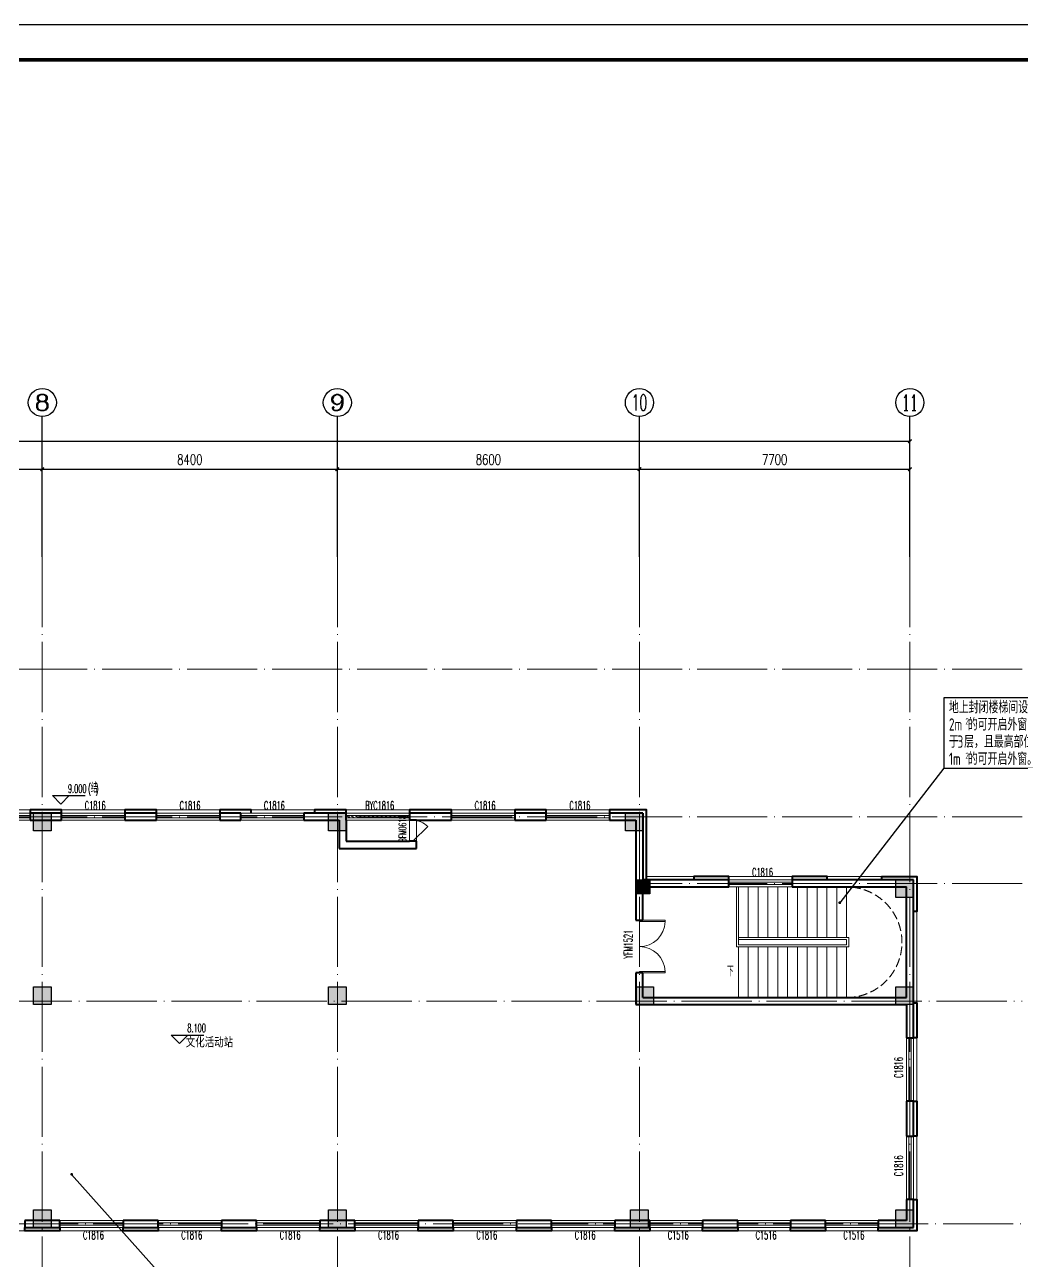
# Model space of a CAD drawing. Extents: x 1247970 to 1725648, y 860327 to 1277876.
# Drawn here: x 1339888 to 1368288, y 982076 to 1017302 of the extents above; entities that cross this region are included whole.
import ezdxf
from ezdxf.enums import TextEntityAlignment as Align

# ---------------------------------------------------------------- set-up
doc = ezdxf.new("R2010")
doc.units = 0
doc.header["$LTSCALE"] = 1000
doc.header["$MEASUREMENT"] = 0
doc.linetypes.add('__DASH', pattern=[0.35, 0.25, -0.1])
doc.linetypes.add('DOTE', pattern=[2.42, 2, -0.2, 0.02, -0.2])
doc.layers.get('0').update_dxf_attribs({"color": 254})
for name, color, linetype in [('AXIS', 254, 'Continuous'), ('AXIS_TEXT', 7, 'Continuous'), ('C-AXIS(轴号)', 254, 'Continuous'), ('C-AXIS-T(字)', 254, 'Continuous'), ('DIM_ELEV', 254, 'Continuous'), ('DIM_SYMB', 254, 'Continuous'), ('H-P-BZ', 3, 'Continuous'), ('H-排烟窗', 3, 'Continuous'), ('PUB_TEXT', 254, 'Continuous'), ('S-COLU-HATCH', 251, 'Continuous'), ('S-COLU-LINE1', 254, 'Continuous'), ('图框', 140, 'Continuous')]:
    doc.layers.add(name, color=color, linetype=linetype)
for name, color, linetype, lineweight in [('DOTE', 14, 'DOTE', 9), ('STAIR', 254, 'Continuous', 18), ('WALL', 254, 'Continuous', 40), ('WINDOW', 254, 'Continuous', 15), ('WINDOW_TEXT', 251, 'Continuous', 25), ('平面-看线', 251, 'Continuous', 15)]:
    doc.layers.add(name, color=color, linetype=linetype, lineweight=lineweight)
doc.styles.add('_TCH_AXIS', font='COMPLEX', dxfattribs={"bigfont": 'GBCBIG'})
doc.styles.add('_TCH_DIM', font='SIMPLEX.shx', dxfattribs={"width": 0.7, "bigfont": 'GBCBIG.shx'})
doc.styles.add('_TCH_DIM_T3', font='SIMPLEX.shx', dxfattribs={"width": 0.705882, "bigfont": 'GBCBIG.shx'})
doc.styles.add('_TCH_WINDOW', font='SIMPLEX.shx', dxfattribs={"width": 0.7, "height": 3.5, "bigfont": 'GBCBIG.shx'})
doc.styles.add('COMPLEX', font='COMPLEX')
doc.styles.add('HZTXT', font='tssdeng.shx', dxfattribs={"width": 0.7, "bigfont": 'hztxt.shx'})
doc.styles.get("Standard").update_dxf_attribs({"font": 'gbenor.shx', "bigfont": 'gbcbig.shx'})
doc.dimstyles.new('_TCH_ARCH&&100', dxfattribs={"dimtxt": 297.5, "dimasz": 100, "dimexe": 250, "dimexo": 300, "dimgap": 126.25, "dimtad": 1, "dimdec": 0, "dimzin": 0, "dimdsep": 46, "dimtxsty": '_TCH_DIM_T3', "dimblk": 'ARCHTICK', "dimcen": 0.09, "dimclrt": 256, "dimazin": 2, "dimtfac": 1, "dimtdec": 0, "dimtix": 1, "dimtmove": 2, "dimatfit": 3, "dimfxl": 0, "dimtolj": 1, "dimtzin": 0, "dimarcsym": 0})

# ---------------------------------------------------------------- blocks, each defined once
blk = doc.blocks.new('rewerwer')
at = {"layer": 'S-COLU-HATCH'}
h = blk.add_hatch(color=256, dxfattribs=at)
h.dxf.hatch_style = 1
h.paths.add_polyline_path([(1340138, 1149256), (1340638, 1149256), (1340638, 1148756), (1340138, 1148756)])
h = blk.add_hatch(color=256, dxfattribs=at)
h.dxf.hatch_style = 1
h.paths.add_polyline_path([(1348538, 1149256), (1349038, 1149256), (1349038, 1148756), (1348538, 1148756)])
h = blk.add_hatch(color=256, dxfattribs=at)
h.dxf.hatch_style = 1
h.paths.add_polyline_path([(1356988, 1149256), (1357488, 1149256), (1357488, 1148756), (1356988, 1148756)])
h = blk.add_hatch(color=256, dxfattribs=at)
h.dxf.hatch_style = 1
h.paths.add_polyline_path([(1357288, 1147356), (1357688, 1147356), (1357688, 1146956), (1357288, 1146956)])
h = blk.add_hatch(color=256, dxfattribs=at)
h.dxf.hatch_style = 1
h.paths.add_polyline_path([(1364688, 1147356), (1365188, 1147356), (1365188, 1146856), (1364688, 1146856)])
h = blk.add_hatch(color=256, dxfattribs=at)
h.dxf.hatch_style = 1
h.paths.add_polyline_path([(1340138, 1144306), (1340638, 1144306), (1340638, 1143806), (1340138, 1143806)])
h = blk.add_hatch(color=256, dxfattribs=at)
h.dxf.hatch_style = 1
h.paths.add_polyline_path([(1348538, 1144306), (1349038, 1144306), (1349038, 1143806), (1348538, 1143806)])
h = blk.add_hatch(color=256, dxfattribs=at)
h.dxf.hatch_style = 1
h.paths.add_polyline_path([(1357288, 1144306), (1357788, 1144306), (1357788, 1143806), (1357288, 1143806)])
h = blk.add_hatch(color=256, dxfattribs=at)
h.dxf.hatch_style = 1
h.paths.add_polyline_path([(1364688, 1144306), (1365188, 1144306), (1365188, 1143806), (1364688, 1143806)])
h = blk.add_hatch(color=256, dxfattribs=at)
h.dxf.hatch_style = 1
h.paths.add_polyline_path([(1340138, 1137956), (1340638, 1137956), (1340638, 1137456), (1340138, 1137456)])
h = blk.add_hatch(color=256, dxfattribs=at)
h.dxf.hatch_style = 1
h.paths.add_polyline_path([(1348538, 1137956), (1349038, 1137956), (1349038, 1137456), (1348538, 1137456)])
h = blk.add_hatch(color=256, dxfattribs=at)
h.dxf.hatch_style = 1
h.paths.add_polyline_path([(1357138, 1137956), (1357638, 1137956), (1357638, 1137456), (1357138, 1137456)])
h = blk.add_hatch(color=256, dxfattribs=at)
h.dxf.hatch_style = 1
h.paths.add_polyline_path([(1364688, 1137956), (1365188, 1137956), (1365188, 1137456), (1364688, 1137456)])
at = {"layer": 'S-COLU-LINE1'}
for points in [[(1340138, 1149256), (1340638, 1149256), (1340638, 1148756), (1340138, 1148756)], [(1348538, 1149256), (1349038, 1149256), (1349038, 1148756), (1348538, 1148756)], [(1356988, 1149256), (1357488, 1149256), (1357488, 1148756), (1356988, 1148756)], [(1357288, 1147356), (1357688, 1147356), (1357688, 1146956), (1357288, 1146956)], [(1364688, 1147356), (1365188, 1147356), (1365188, 1146856), (1364688, 1146856)], [(1340138, 1144306), (1340638, 1144306), (1340638, 1143806), (1340138, 1143806)], [(1348538, 1144306), (1349038, 1144306), (1349038, 1143806), (1348538, 1143806)], [(1357288, 1144306), (1357788, 1144306), (1357788, 1143806), (1357288, 1143806)], [(1364688, 1144306), (1365188, 1144306), (1365188, 1143806), (1364688, 1143806)], [(1340138, 1137956), (1340638, 1137956), (1340638, 1137456), (1340138, 1137456)], [(1348538, 1137956), (1349038, 1137956), (1349038, 1137456), (1348538, 1137456)], [(1357138, 1137956), (1357638, 1137956), (1357638, 1137456), (1357138, 1137456)], [(1364688, 1137956), (1365188, 1137956), (1365188, 1137456), (1364688, 1137456)]]:
    blk.add_lwpolyline(points, close=True, dxfattribs=at)
blk = doc.blocks.new('_ArchTick')
at = {"color": 0, "linetype": 'ByBlock', "const_width": 0.4}
blk.add_lwpolyline([(-0.5, -0.5), (0.5, 0.5)], dxfattribs=at)
blk = doc.blocks.new('*D104')
at = {"layer": 'AXIS', "color": 0, "lineweight": -2, "transparency": 16777216}
for p, q in [((1293188, 1002439), (1293188, 1005689)), ((1293188, 1005439), (1365088, 1005439)), ((1365088, 1002439), (1365088, 1005689))]:
    blk.add_line(p, q, dxfattribs=at)
at = {"layer": 'Defpoints', "color": 0, "transparency": 16777216}
for p in [(1365088, 1005439), (1293188, 1002139), (1365088, 1002139)]:
    blk.add_point(p, dxfattribs=at)
at = {"layer": 'AXIS', "color": 0, "lineweight": -2, "transparency": 16777216, "xscale": 100, "yscale": 100, "zscale": 100, "rotation": 180}
blk.add_blockref('_ArchTick', (1293188, 1005439), dxfattribs=at)
at = {"layer": 'AXIS', "color": 0, "lineweight": -2, "transparency": 16777216, "xscale": 100, "yscale": 100, "zscale": 100}
blk.add_blockref('_ArchTick', (1365088, 1005439), dxfattribs=at)
at = {"layer": 'AXIS', "transparency": 16777216, "insert": (1329138, 1005714), "char_height": 297.5, "attachment_point": 5, "style": '_TCH_DIM_T3'}
blk.add_mtext('\\A1;71900', dxfattribs=at)
blk = doc.blocks.new('*D112')
at = {"layer": 'AXIS', "color": 0, "lineweight": -2, "transparency": 16777216}
for p, q in [((1332588, 1002439), (1332588, 1004889)), ((1340388, 1002439), (1340388, 1004889)), ((1332588, 1004639), (1340388, 1004639))]:
    blk.add_line(p, q, dxfattribs=at)
at = {"layer": 'Defpoints', "color": 0, "transparency": 16777216}
for p in [(1340388, 1004639), (1332588, 1002139), (1340388, 1002139)]:
    blk.add_point(p, dxfattribs=at)
at = {"layer": 'AXIS', "color": 0, "lineweight": -2, "transparency": 16777216, "xscale": 100, "yscale": 100, "zscale": 100, "rotation": 180}
blk.add_blockref('_ArchTick', (1332588, 1004639), dxfattribs=at)
at = {"layer": 'AXIS', "color": 0, "lineweight": -2, "transparency": 16777216, "xscale": 100, "yscale": 100, "zscale": 100}
blk.add_blockref('_ArchTick', (1340388, 1004639), dxfattribs=at)
at = {"layer": 'AXIS', "transparency": 16777216, "insert": (1336488, 1004914), "char_height": 297.5, "attachment_point": 5, "style": '_TCH_DIM_T3'}
blk.add_mtext('\\A1;7800', dxfattribs=at)
blk = doc.blocks.new('*D113')
at = {"layer": 'AXIS', "color": 0, "lineweight": -2, "transparency": 16777216}
for p, q in [((1340388, 1002439), (1340388, 1004889)), ((1348788, 1002439), (1348788, 1004889)), ((1340388, 1004639), (1348788, 1004639))]:
    blk.add_line(p, q, dxfattribs=at)
at = {"layer": 'Defpoints', "color": 0, "transparency": 16777216}
for p in [(1348788, 1004639), (1340388, 1002139), (1348788, 1002139)]:
    blk.add_point(p, dxfattribs=at)
at = {"layer": 'AXIS', "color": 0, "lineweight": -2, "transparency": 16777216, "xscale": 100, "yscale": 100, "zscale": 100, "rotation": 180}
blk.add_blockref('_ArchTick', (1340388, 1004639), dxfattribs=at)
at = {"layer": 'AXIS', "color": 0, "lineweight": -2, "transparency": 16777216, "xscale": 100, "yscale": 100, "zscale": 100}
blk.add_blockref('_ArchTick', (1348788, 1004639), dxfattribs=at)
at = {"layer": 'AXIS', "transparency": 16777216, "insert": (1344588, 1004914), "char_height": 297.5, "attachment_point": 5, "style": '_TCH_DIM_T3'}
blk.add_mtext('\\A1;8400', dxfattribs=at)
blk = doc.blocks.new('*D114')
at = {"layer": 'AXIS', "color": 0, "lineweight": -2, "transparency": 16777216}
for p, q in [((1348788, 1002439), (1348788, 1004889)), ((1357388, 1002439), (1357388, 1004889)), ((1348788, 1004639), (1357388, 1004639))]:
    blk.add_line(p, q, dxfattribs=at)
at = {"layer": 'Defpoints', "color": 0, "transparency": 16777216}
for p in [(1357388, 1004639), (1348788, 1002139), (1357388, 1002139)]:
    blk.add_point(p, dxfattribs=at)
at = {"layer": 'AXIS', "color": 0, "lineweight": -2, "transparency": 16777216, "xscale": 100, "yscale": 100, "zscale": 100, "rotation": 180}
blk.add_blockref('_ArchTick', (1348788, 1004639), dxfattribs=at)
at = {"layer": 'AXIS', "color": 0, "lineweight": -2, "transparency": 16777216, "xscale": 100, "yscale": 100, "zscale": 100}
blk.add_blockref('_ArchTick', (1357388, 1004639), dxfattribs=at)
at = {"layer": 'AXIS', "transparency": 16777216, "insert": (1353088, 1004914), "char_height": 297.5, "attachment_point": 5, "style": '_TCH_DIM_T3'}
blk.add_mtext('\\A1;8600', dxfattribs=at)
blk = doc.blocks.new('*D115')
at = {"layer": 'AXIS', "color": 0, "lineweight": -2, "transparency": 16777216}
for p, q in [((1357388, 1002439), (1357388, 1004889)), ((1365088, 1002439), (1365088, 1004889)), ((1357388, 1004639), (1365088, 1004639))]:
    blk.add_line(p, q, dxfattribs=at)
at = {"layer": 'Defpoints', "color": 0, "transparency": 16777216}
for p in [(1365088, 1004639), (1357388, 1002139), (1365088, 1002139)]:
    blk.add_point(p, dxfattribs=at)
at = {"layer": 'AXIS', "color": 0, "lineweight": -2, "transparency": 16777216, "xscale": 100, "yscale": 100, "zscale": 100, "rotation": 180}
blk.add_blockref('_ArchTick', (1357388, 1004639), dxfattribs=at)
at = {"layer": 'AXIS', "color": 0, "lineweight": -2, "transparency": 16777216, "xscale": 100, "yscale": 100, "zscale": 100}
blk.add_blockref('_ArchTick', (1365088, 1004639), dxfattribs=at)
at = {"layer": 'AXIS', "transparency": 16777216, "insert": (1361238, 1004914), "char_height": 297.5, "attachment_point": 5, "style": '_TCH_DIM_T3'}
blk.add_mtext('\\A1;7700', dxfattribs=at)
blk = doc.blocks.new('$DorLib2D$00000114')
at = {"color": 0}
blk.add_line((0.5, 0), (-0.207, 0.707), dxfattribs=at)
blk.add_arc((0.5, 0), 1, 135, 180, dxfattribs=at)
blk = doc.blocks.new('$WINLIB2D$00000001')
at = {"color": 0}
for points in [[(-0.5, 0.5), (-0.5, -0.5)], [(-0.5, 0.5), (0.5, 0.5)], [(0.5, -0.5), (0.5, 0.5)], [(0.5, 0.167), (-0.5, 0.167)], [(0.5, -0.167), (-0.5, -0.167)], [(-0.5, -0.5), (0.5, -0.5)]]:
    blk.add_lwpolyline(points, dxfattribs=at)
blk = doc.blocks.new('$DorLib2D$00000002')
for p, q in [((-0.5, 0), (-0.5, 0.4875)), ((-0.475, 0.4875), (-0.5, 0.4875)), ((-0.475, 0), (-0.475, 0.4875)), ((0.475, 0), (0.475, 0.4875)), ((0.475, 0.4875), (0.5, 0.4875)), ((0.5, 0), (0.5, 0.4875)), ((-0.5, 0), (-0.475, 0)), ((0.5, 0), (0.475, 0))]:
    blk.add_line(p, q)
at = {"lineweight": 13}
for centre, start, end in [((-0.4875, 0), 0, 88.53072), ((0.4875, 0), 91.46928, 180)]:
    blk.add_arc(centre, 0.4875, start, end, dxfattribs=at)
blk = doc.blocks.new('$WINLIB2D$00000039')
at = {"color": 0}
for points in [[(-0.5, 0.5), (-0.5, -0.5)], [(0.5, 0.5), (-0.5, 0.5)], [(0.5, -0.5), (0.5, 0.5)], [(-0.5, 0.167), (0.5, 0.167)], [(-0.452, -0.167), (-0.5, 0.084)], [(-0.384, -0.167), (-0.448, 0.167)], [(-0.316, -0.167), (-0.38, 0.167)], [(-0.248, -0.167), (-0.312, 0.167)], [(-0.18, -0.167), (-0.244, 0.167)], [(-0.112, -0.167), (-0.176, 0.167)], [(-0.044, -0.167), (-0.108, 0.167)], [(0.024, -0.167), (-0.04, 0.167)], [(0.092, -0.167), (0.028, 0.167)], [(0.16, -0.167), (0.096, 0.167)], [(0.228, -0.167), (0.164, 0.167)], [(0.296, -0.167), (0.232, 0.167)], [(0.364, -0.167), (0.3, 0.167)], [(0.432, -0.167), (0.368, 0.167)], [(0.5, -0.167), (0.436, 0.167)], [(-0.5, -0.167), (0.5, -0.167)], [(0.5, -0.5), (-0.5, -0.5)]]:
    blk.add_lwpolyline(points, dxfattribs=at)
blk = doc.blocks.new('_AXISO')
blk.add_circle((0, 0), 0.5)
at = {"layer": 'AXIS_TEXT', "style": 'COMPLEX', "width": 1.041667}
blk.add_attdef('A', text='', height=0.56, dxfattribs=at).set_placement((-0.25, -0.28), (0.25, -0.28), align=Align.FIT)

msp = doc.modelspace()

# ---------------------------------------------------------------- linework, layer by layer
at = {"layer": 'C-AXIS(轴号)'}
for p, q in [((1340387.7, 1002139.4), (1340387.7, 1006139.4)), ((1348787.7, 1002139.4), (1348787.7, 1006139.4)), ((1357387.7, 1002139.4), (1357387.7, 1006139.4)), ((1365087.7, 1002139.4), (1365087.7, 1006139.4))]:
    msp.add_line(p, q, dxfattribs=at)
at = {"layer": 'DIM_ELEV'}
for p, q in [((1340916.6, 995102.1), (1340676.6, 995342.1)), ((1340676.6, 995342.1), (1341611.9, 995342.1)), ((1340916.6, 995102.1), (1341156.6, 995342.1)), ((1344293.2, 988281.6), (1344053.2, 988521.6)), ((1344053.2, 988521.6), (1344988.5, 988521.6)), ((1344293.2, 988281.6), (1344533.2, 988521.6))]:
    msp.add_line(p, q, dxfattribs=at)
at = {"layer": 'DIM_SYMB'}
msp.add_lwpolyline([(1360067.7, 990339.4, 0, 0, 0), (1364137.7, 990339.4, 0, 0, 0), (1364137.7, 991989.4, 0, 0, 0), (1360587.7, 991989.4, 64, 0, 0), (1360347.7, 991989.4, 0, 0, 0)], format="xyseb", dxfattribs=at)
at = {"layer": 'DOTE'}
for p, q in [((1340387.7, 1002139.4), (1340387.7, 979939.4)), ((1348787.7, 1002139.4), (1348787.7, 979939.4)), ((1357387.7, 1002139.4), (1357387.7, 979939.4)), ((1365087.7, 1002139.4), (1365087.7, 979939.4)), ((1368287.7, 998939.4), (1291011.4, 998939.4)), ((1368287.7, 994739.4), (1326987.7, 994739.4)), ((1368287.7, 992839.4), (1357387.7, 992839.4)), ((1310187.7, 989489.4), (1368287.7, 989489.4)), ((1291011.4, 983139.4), (1368287.7, 983139.4))]:
    msp.add_line(p, q, dxfattribs=at)
at = {"layer": 'H-P-BZ', "lineweight": -2}
msp.add_lwpolyline([(1366059.3, 996124.3), (1370059.3, 996124.3), (1370059.3, 998124.3), (1366059.3, 998124.3)], close=True, dxfattribs=at)
at = {"layer": 'H-P-BZ'}
msp.add_lwpolyline([(1366059.3, 996124.3), (1363091.7, 992290.8)], dxfattribs=at)
at = {"layer": 'H-P-BZ', "const_width": 40}
msp.add_lwpolyline([(1363104, 992306.7, 1), (1363079.5, 992275, 1)], format="xyb", close=True, dxfattribs=at)
at = {"layer": 'H-排烟窗', "const_width": 40}
msp.add_lwpolyline([(1341236.2, 984537.4, 1), (1341209.6, 984567.3, 1)], format="xyb", close=True, dxfattribs=at)
at = {"layer": 'H-排烟窗'}
msp.add_lwpolyline([(1343732, 981725.1), (1341222.9, 984552.4)], dxfattribs=at)
at = {"layer": 'STAIR'}
for p, q in [((1360147.7, 991029.4), (1360147.7, 992739.4)), ((1360147.7, 992739.4), (1360207.7, 992739.4)), ((1360207.7, 992739.4), (1363287.7, 992739.4)), ((1360207.7, 992739.4), (1360207.7, 991299.4)), ((1360207.7, 991089.4), (1360207.7, 992739.4)), ((1360487.7, 992739.4), (1360487.7, 991299.4)), ((1360767.7, 992739.4), (1360767.7, 991299.4)), ((1361047.7, 992739.4), (1361047.7, 991299.4)), ((1361327.7, 992739.4), (1361327.7, 991299.4)), ((1361607.7, 992739.4), (1361607.7, 991299.4)), ((1361887.7, 992739.4), (1361887.7, 991299.4)), ((1362167.7, 992739.4), (1362167.7, 991299.4)), ((1362447.7, 992739.4), (1362447.7, 991299.4)), ((1362727.7, 992739.4), (1362727.7, 991299.4)), ((1363007.7, 992739.4), (1363007.7, 991299.4)), ((1363287.7, 992739.4), (1363287.7, 991299.4)), ((1364987.7, 992739.4), (1363287.7, 992739.4)), ((1363287.7, 992739.4), (1363287.7, 991299.4)), ((1364987.7, 989589.4), (1364987.7, 992739.4)), ((1360207.7, 991299.4), (1360207.7, 991239.4)), ((1360207.7, 991299.4), (1363347.7, 991299.4)), ((1360207.7, 991299.4), (1360207.7, 991239.4)), ((1363347.7, 991299.4), (1363347.7, 991029.4)), ((1363347.7, 991029.4), (1360147.7, 991029.4)), ((1360207.7, 991239.4), (1363287.7, 991239.4)), ((1360207.7, 991239.4), (1363287.7, 991239.4)), ((1360207.7, 991239.4), (1360207.7, 991089.4)), ((1363287.7, 991089.4), (1360207.7, 991089.4)), ((1363287.7, 991089.4), (1360207.7, 991089.4)), ((1360207.7, 989589.4), (1360207.7, 991029.4)), ((1360487.7, 989589.4), (1360487.7, 991029.4)), ((1360767.7, 989589.4), (1360767.7, 991029.4)), ((1361047.7, 989589.4), (1361047.7, 991029.4)), ((1361327.7, 989589.4), (1361327.7, 991029.4)), ((1361607.7, 989589.4), (1361607.7, 991029.4)), ((1361887.7, 989589.4), (1361887.7, 991029.4)), ((1362167.7, 989589.4), (1362167.7, 991029.4)), ((1362447.7, 989589.4), (1362447.7, 991029.4)), ((1362727.7, 989589.4), (1362727.7, 991029.4)), ((1363007.7, 989589.4), (1363007.7, 991029.4)), ((1363287.7, 991239.4), (1363287.7, 991089.4)), ((1363287.7, 991239.4), (1363287.7, 991089.4)), ((1363287.7, 989589.4), (1363287.7, 991029.4)), ((1363287.7, 991029.4), (1363287.7, 989589.4)), ((1363287.7, 989589.4), (1360207.7, 989589.4)), ((1363287.7, 989589.4), (1364987.7, 989589.4))]:
    msp.add_line(p, q, dxfattribs=at)
at = {"layer": 'STAIR', "color": 8, "linetype": '__DASH'}
msp.add_arc((1363287.7, 991164.4), 1575, 270, 90, dxfattribs=at)
at = {"layer": 'WALL'}
for p, q in [((1340937.7, 994839.4), (1340037.7, 994839.4)), ((1340037.7, 994839.4), (1340037.7, 994639.4)), ((1340937.7, 994639.4), (1340937.7, 994839.4)), ((1343637.7, 994839.4), (1342737.7, 994839.4)), ((1342737.7, 994839.4), (1342737.7, 994639.4)), ((1343637.7, 994639.4), (1343637.7, 994839.4)), ((1346037.7, 994839.4), (1345437.7, 994839.4)), ((1345437.7, 994839.4), (1345437.7, 994639.4)), ((1346037.7, 994639.4), (1346037.7, 994839.4)), ((1348937.7, 994839.4), (1347837.7, 994839.4)), ((1347837.7, 994839.4), (1347837.7, 994639.4)), ((1349037.7, 994839.4), (1348937.7, 994839.4)), ((1349037.7, 994639.4), (1349037.7, 994839.4)), ((1350937.7, 994839.4), (1350837.7, 994839.4)), ((1350837.7, 994839.4), (1350837.7, 994639.4)), ((1352037.7, 994839.4), (1350937.7, 994839.4)), ((1352037.7, 994639.4), (1352037.7, 994839.4)), ((1354737.7, 994839.4), (1353837.7, 994839.4)), ((1353837.7, 994839.4), (1353837.7, 994639.4)), ((1354737.7, 994639.4), (1354737.7, 994839.4)), ((1357487.7, 994839.4), (1356537.7, 994839.4)), ((1356537.7, 994839.4), (1356537.7, 994639.4)), ((1357487.7, 994839.4), (1357487.7, 992939.4)), ((1340037.7, 994639.4), (1340937.7, 994639.4)), ((1342737.7, 994639.4), (1343637.7, 994639.4)), ((1345437.7, 994639.4), (1346037.7, 994639.4)), ((1347837.7, 994639.4), (1348837.7, 994639.4)), ((1348837.7, 994639.4), (1348837.7, 993839.4)), ((1349037.7, 994639.4), (1349037.7, 994039.4)), ((1351037.7, 994639.4), (1350837.7, 994639.4)), ((1351037.7, 994639.4), (1352037.7, 994639.4)), ((1353837.7, 994639.4), (1354737.7, 994639.4)), ((1356537.7, 994639.4), (1357287.7, 994639.4)), ((1357287.7, 994639.4), (1357287.7, 992839.4)), ((1348837.7, 993839.4), (1351037.7, 993839.4)), ((1349037.7, 994039.4), (1350837.7, 994039.4)), ((1351037.7, 994039.4), (1350837.7, 994039.4)), ((1351037.7, 993839.4), (1351037.7, 994039.4)), ((1357287.7, 992839.4), (1357287.7, 991789.4)), ((1359937.7, 992939.4), (1357487.7, 992939.4)), ((1357487.7, 991789.4), (1357487.7, 992739.4)), ((1357487.7, 992739.4), (1359937.7, 992739.4)), ((1359937.7, 992739.4), (1359937.7, 992939.4)), ((1365187.7, 992939.4), (1361737.7, 992939.4)), ((1361737.7, 992939.4), (1361737.7, 992739.4)), ((1361737.7, 992739.4), (1364987.7, 992739.4)), ((1364987.7, 989589.4), (1364987.7, 992739.4)), ((1365187.7, 989489.4), (1365187.7, 992939.4)), ((1357287.7, 991789.4), (1357487.7, 991789.4)), ((1357487.7, 990289.4), (1357287.7, 990289.4)), ((1357287.7, 990289.4), (1357287.7, 989389.4)), ((1357487.7, 989589.4), (1357487.7, 990289.4)), ((1357487.7, 989589.4), (1364987.7, 989589.4)), ((1357287.7, 989389.4), (1364987.7, 989389.4)), ((1364987.7, 989389.4), (1364987.7, 988439.4)), ((1365187.7, 988439.4), (1365187.7, 989489.4)), ((1364987.7, 988439.4), (1365187.7, 988439.4)), ((1365187.7, 986639.4), (1364987.7, 986639.4)), ((1364987.7, 986639.4), (1364987.7, 985639.4)), ((1365187.7, 985639.4), (1365187.7, 986639.4)), ((1364987.7, 985639.4), (1365187.7, 985639.4)), ((1365187.7, 983839.4), (1364987.7, 983839.4)), ((1364987.7, 983839.4), (1364987.7, 983239.4)), ((1365187.7, 983039.4), (1365187.7, 983839.4)), ((1340887.7, 983239.4), (1339887.7, 983239.4)), ((1339887.7, 983239.4), (1339887.7, 983039.4)), ((1340887.7, 983039.4), (1340887.7, 983239.4)), ((1343687.7, 983239.4), (1342687.7, 983239.4)), ((1342687.7, 983239.4), (1342687.7, 983039.4)), ((1343687.7, 983039.4), (1343687.7, 983239.4)), ((1346487.7, 983239.4), (1345487.7, 983239.4)), ((1345487.7, 983239.4), (1345487.7, 983039.4)), ((1346487.7, 983039.4), (1346487.7, 983239.4)), ((1349287.7, 983239.4), (1348287.7, 983239.4)), ((1348287.7, 983239.4), (1348287.7, 983039.4)), ((1349287.7, 983039.4), (1349287.7, 983239.4)), ((1352087.7, 983239.4), (1351087.7, 983239.4)), ((1351087.7, 983239.4), (1351087.7, 983039.4)), ((1352087.7, 983039.4), (1352087.7, 983239.4)), ((1354887.7, 983239.4), (1353887.7, 983239.4)), ((1353887.7, 983239.4), (1353887.7, 983039.4)), ((1354887.7, 983039.4), (1354887.7, 983239.4)), ((1357687.7, 983239.4), (1356687.7, 983239.4)), ((1356687.7, 983239.4), (1356687.7, 983039.4)), ((1357687.7, 983039.4), (1357687.7, 983239.4)), ((1360187.7, 983239.4), (1359187.7, 983239.4)), ((1359187.7, 983239.4), (1359187.7, 983039.4)), ((1360187.7, 983039.4), (1360187.7, 983239.4)), ((1362687.7, 983239.4), (1361687.7, 983239.4)), ((1361687.7, 983239.4), (1361687.7, 983039.4)), ((1362687.7, 983039.4), (1362687.7, 983239.4)), ((1364987.7, 983239.4), (1364187.7, 983239.4)), ((1364187.7, 983239.4), (1364187.7, 983039.4)), ((1339887.7, 983039.4), (1340887.7, 983039.4)), ((1342687.7, 983039.4), (1343687.7, 983039.4)), ((1345487.7, 983039.4), (1346487.7, 983039.4)), ((1348287.7, 983039.4), (1349287.7, 983039.4)), ((1351087.7, 983039.4), (1352087.7, 983039.4)), ((1353887.7, 983039.4), (1354887.7, 983039.4)), ((1356687.7, 983039.4), (1357687.7, 983039.4)), ((1359187.7, 983039.4), (1360187.7, 983039.4)), ((1361687.7, 983039.4), (1362687.7, 983039.4)), ((1364187.7, 983039.4), (1365187.7, 983039.4))]:
    msp.add_line(p, q, dxfattribs=at)
for points in [[(1340937.7, 994839.4), (1340937.7, 994939.4), (1340037.7, 994939.4), (1340037.7, 994839.4)], [(1343637.7, 994839.4), (1343637.7, 994939.4), (1342737.7, 994939.4), (1342737.7, 994839.4)], [(1346337.7, 994839.4), (1346337.7, 994939.4), (1345437.7, 994939.4), (1345437.7, 994839.4)], [(1349037.7, 994839.4), (1349037.7, 994939.4), (1348137.7, 994939.4), (1348137.7, 994839.4)], [(1352037.7, 994839.4), (1352037.7, 994939.4), (1350837.7, 994939.4), (1350837.7, 994839.4)], [(1354737.7, 994839.4), (1354737.7, 994939.4), (1353837.7, 994939.4), (1353837.7, 994839.4)], [(1357587.7, 992939.4), (1357587.7, 994939.4), (1356537.7, 994939.4), (1356537.7, 994839.4)], [(1359937.7, 992939.4), (1359937.7, 993039.4), (1358937.7, 993039.4), (1358937.7, 992939.4)], [(1362737.7, 992939.4), (1362737.7, 993039.4), (1361737.7, 993039.4), (1361737.7, 992939.4)], [(1364287.7, 992939.4), (1364287.7, 993039.4), (1365287.7, 993039.4), (1365287.7, 992039.4), (1365187.7, 992039.4)], [(1365187.7, 989439.4), (1365287.7, 989439.4), (1365287.7, 988439.4), (1365187.7, 988439.4)], [(1365187.7, 986639.4), (1365287.7, 986639.4), (1365287.7, 985639.4), (1365187.7, 985639.4)], [(1365187.7, 983839.4), (1365287.7, 983839.4), (1365287.7, 982939.4), (1364187.7, 982939.4), (1364187.7, 983039.4)], [(1340887.7, 983039.4), (1340887.7, 982939.4), (1339887.7, 982939.4), (1339887.7, 983039.4)], [(1343687.7, 983039.4), (1343687.7, 982939.4), (1342687.7, 982939.4), (1342687.7, 983039.4)], [(1346487.7, 983039.4), (1346487.7, 982939.4), (1345487.7, 982939.4), (1345487.7, 983039.4)], [(1349287.7, 983039.4), (1349287.7, 982939.4), (1348287.7, 982939.4), (1348287.7, 983039.4)], [(1352087.7, 983039.4), (1352087.7, 982939.4), (1351087.7, 982939.4), (1351087.7, 983039.4)], [(1354887.7, 983039.4), (1354887.7, 982939.4), (1353887.7, 982939.4), (1353887.7, 983039.4)], [(1357687.7, 983039.4), (1357687.7, 982939.4), (1356687.7, 982939.4), (1356687.7, 983039.4)], [(1360187.7, 983039.4), (1360187.7, 982939.4), (1359187.7, 982939.4), (1359187.7, 983039.4)], [(1362687.7, 983039.4), (1362687.7, 982939.4), (1361687.7, 982939.4), (1361687.7, 983039.4)]]:
    msp.add_lwpolyline(points, dxfattribs=at)
at = {"layer": 'WINDOW'}
for p, q in [((1350837.7, 994039.4), (1350837.7, 994639.4)), ((1351037.7, 994039.4), (1351037.7, 994639.4))]:
    msp.add_line(p, q, dxfattribs=at)
at = {"layer": '图框'}
msp.add_lwpolyline([(1278969.8, 957902), (1384069.8, 957902), (1384069.8, 1017302), (1278969.8, 1017302)], close=True, dxfattribs=at)
at = {"layer": '图框', "const_width": 100}
msp.add_lwpolyline([(1281469.8, 958902), (1383069.8, 958902), (1383069.8, 1016302), (1281469.8, 1016302)], close=True, dxfattribs=at)
at = {"layer": '平面-看线'}
for points in [[(1338237.7, 994939.4), (1340037.7, 994939.4)], [(1340937.7, 994939.4), (1342737.7, 994939.4)], [(1343637.7, 994939.4), (1345437.7, 994939.4)], [(1346337.7, 994939.4), (1348137.7, 994939.4)], [(1349037.7, 994939.4), (1350837.7, 994939.4)], [(1352037.7, 994939.4), (1353837.7, 994939.4)], [(1354737.7, 994939.4), (1356537.7, 994939.4)], [(1358937.7, 993039.4), (1357587.7, 993039.4)], [(1359937.7, 993039.4), (1361737.7, 993039.4)], [(1362737.7, 993039.4), (1364287.7, 993039.4)], [(1365287.7, 992039.4), (1365287.7, 989439.4)], [(1365287.7, 988439.4), (1365287.7, 986639.4)], [(1365287.7, 985639.4), (1365287.7, 983839.4)], [(1338387.7, 982939.4), (1339887.7, 982939.4)], [(1340887.7, 982939.4), (1342687.7, 982939.4)], [(1343687.7, 982939.4), (1345487.7, 982939.4)], [(1346487.7, 982939.4), (1348287.7, 982939.4)], [(1349287.7, 982939.4), (1351087.7, 982939.4)], [(1352087.7, 982939.4), (1353887.7, 982939.4)], [(1354887.7, 982939.4), (1356687.7, 982939.4)], [(1357687.7, 982939.4), (1359187.7, 982939.4)], [(1360187.7, 982939.4), (1361687.7, 982939.4)], [(1362687.7, 982939.4), (1364187.7, 982939.4)]]:
    msp.add_lwpolyline(points, dxfattribs=at)

# ---------------------------------------------------------------- block references
at = {"layer": 'C-AXIS(轴号)'}
ref = msp.add_blockref('_AXISO', (1340387.7, 1006539.4), dxfattribs=dict(at, xscale=800, yscale=800, zscale=800))
ref.add_attrib('A', '8', dxfattribs={"layer": 'C-AXIS-T(字)', "height": 452.5, "style": '_TCH_AXIS', "width": 1.5}).set_placement((1340161.4, 1006313.1), (1340614, 1006313.1), align=Align.FIT)
ref = msp.add_blockref('_AXISO', (1348787.7, 1006539.4), dxfattribs=dict(at, xscale=800, yscale=800, zscale=800))
ref.add_attrib('A', '9', dxfattribs={"layer": 'C-AXIS-T(字)', "height": 452.5, "style": '_TCH_AXIS', "width": 1.5}).set_placement((1348561.4, 1006313.1), (1349014, 1006313.1), align=Align.FIT)
ref = msp.add_blockref('_AXISO', (1357387.7, 1006539.4), dxfattribs=dict(at, xscale=800, yscale=800, zscale=800))
ref.add_attrib('A', '10', dxfattribs={"layer": 'C-AXIS-T(字)', "height": 452.55, "style": '_TCH_AXIS', "width": 0.724138}).set_placement((1357161.4, 1006313.1), (1357614, 1006313.1), align=Align.FIT)
ref = msp.add_blockref('_AXISO', (1365087.7, 1006539.4), dxfattribs=dict(at, xscale=800, yscale=800, zscale=800))
ref.add_attrib('A', '11', dxfattribs={"layer": 'C-AXIS-T(字)', "height": 452.55, "style": '_TCH_AXIS', "width": 0.875}).set_placement((1364861.4, 1006313.1), (1365314, 1006313.1), align=Align.FIT)
at = {"layer": 'S-COLU-LINE1'}
msp.add_blockref('rewerwer', (0, -154416.7), dxfattribs=at)
at = {"layer": 'WINDOW'}
ref = msp.add_blockref('$WINLIB2D$00000001', (1339137.7, 994739.4), dxfattribs=dict(at, xscale=1800, yscale=-200, zscale=1800, rotation=1.87890327085041e-12))
ref.add_attrib('A', 'C1816', (1338896.9, 994940.4), dxfattribs={"layer": 'WINDOW_TEXT', "height": 238, "style": '_TCH_WINDOW', "width": 0.494118})
ref = msp.add_blockref('$WINLIB2D$00000001', (1341837.7, 994739.4), dxfattribs=dict(at, xscale=1800, yscale=-200, zscale=1800, rotation=1.87890327085041e-12))
ref.add_attrib('A', 'C1816', (1341596.9, 994940.4), dxfattribs={"layer": 'WINDOW_TEXT', "height": 238, "style": '_TCH_WINDOW', "width": 0.494118})
ref = msp.add_blockref('$WINLIB2D$00000001', (1344537.7, 994739.4), dxfattribs=dict(at, xscale=-1800, yscale=-200, zscale=-1800, rotation=1.87890327085041e-12))
ref.add_attrib('A', 'C1816', (1344296.9, 994940.4), dxfattribs={"layer": 'WINDOW_TEXT', "height": 238, "style": '_TCH_WINDOW', "width": 0.494118})
ref = msp.add_blockref('$WINLIB2D$00000001', (1346937.7, 994739.4), dxfattribs=dict(at, xscale=-1800, yscale=-200, zscale=-1800, rotation=1.87890327085041e-12))
ref.add_attrib('A', 'C1816', (1346696.9, 994940.4), dxfattribs={"layer": 'WINDOW_TEXT', "height": 238, "style": '_TCH_WINDOW', "width": 0.494118})
ref = msp.add_blockref('$WINLIB2D$00000039', (1349937.7, 994739.4), dxfattribs=dict(at, xscale=-1800, yscale=-200, zscale=-1800))
ref.add_attrib('A', 'BYC1816', (1349582.1, 994940.4), dxfattribs={"layer": 'WINDOW_TEXT', "height": 238, "style": '_TCH_WINDOW', "width": 0.494118})
ref = msp.add_blockref('$WINLIB2D$00000001', (1352937.7, 994739.4), dxfattribs=dict(at, xscale=1800, yscale=-200, zscale=1800, rotation=2.068250112030151e-12))
ref.add_attrib('A', 'C1816', (1352696.9, 994940.4), dxfattribs={"layer": 'WINDOW_TEXT', "height": 238, "style": '_TCH_WINDOW', "width": 0.494118})
ref = msp.add_blockref('$WINLIB2D$00000001', (1355637.7, 994739.4), dxfattribs=dict(at, xscale=1800, yscale=-200, zscale=1800, rotation=2.068250112030151e-12))
ref.add_attrib('A', 'C1816', (1355396.9, 994940.4), dxfattribs={"layer": 'WINDOW_TEXT', "height": 238, "style": '_TCH_WINDOW', "width": 0.494118})
ref = msp.add_blockref('$DorLib2D$00000114', (1350937.7, 994339.4), dxfattribs=dict(at, xscale=-600, yscale=-600, zscale=-600, rotation=90.00000000016675))
ref.add_attrib('A', 'BFM0618', (1350749.3, 994013.6), dxfattribs={"layer": 'WINDOW_TEXT', "height": 208.25, "rotation": 90, "style": '_TCH_WINDOW', "width": 0.494118})
ref = msp.add_blockref('$WINLIB2D$00000001', (1360837.7, 992839.4), dxfattribs=dict(at, xscale=-1800, yscale=-200, zscale=-1800, rotation=359.9999999999948))
ref.add_attrib('A', 'C1816', (1360596.9, 993040.4), dxfattribs={"layer": 'WINDOW_TEXT', "height": 238, "style": '_TCH_WINDOW', "width": 0.494118})
ref = msp.add_blockref('$DorLib2D$00000002', (1357387.7, 991039.4), dxfattribs=dict(at, xscale=1500, yscale=1500, zscale=1500, rotation=270.0000000000319))
ref.add_attrib('A', 'YFM1521', (1357186.7, 990695), dxfattribs={"layer": 'WINDOW_TEXT', "height": 238, "rotation": 90, "style": '_TCH_WINDOW', "width": 0.494118})
ref = msp.add_blockref('$WINLIB2D$00000001', (1365087.7, 987539.4), dxfattribs=dict(at, xscale=-1800, yscale=-200, zscale=-1800, rotation=89.99999999993697))
ref.add_attrib('A', 'C1816', (1364886.7, 987298.6), dxfattribs={"layer": 'WINDOW_TEXT', "height": 238, "rotation": 90, "style": '_TCH_WINDOW', "width": 0.494118})
ref = msp.add_blockref('$WINLIB2D$00000001', (1365087.7, 984739.4), dxfattribs=dict(at, xscale=-1800, yscale=-200, zscale=-1800, rotation=89.99999999993697))
ref.add_attrib('A', 'C1816', (1364886.7, 984498.6), dxfattribs={"layer": 'WINDOW_TEXT', "height": 238, "rotation": 90, "style": '_TCH_WINDOW', "width": 0.494118})
ref = msp.add_blockref('$WINLIB2D$00000001', (1341787.7, 983139.4), dxfattribs=dict(at, xscale=-1800, yscale=-200, zscale=-1800, rotation=179.9999999999972))
ref.add_attrib('A', 'C1816', (1341546.9, 982700.4), dxfattribs={"layer": 'WINDOW_TEXT', "height": 238, "rotation": 360, "style": '_TCH_WINDOW', "width": 0.494118})
ref = msp.add_blockref('$WINLIB2D$00000001', (1344587.7, 983139.4), dxfattribs=dict(at, xscale=-1800, yscale=-200, zscale=-1800, rotation=179.9999999999972))
ref.add_attrib('A', 'C1816', (1344346.9, 982700.4), dxfattribs={"layer": 'WINDOW_TEXT', "height": 238, "rotation": 360, "style": '_TCH_WINDOW', "width": 0.494118})
ref = msp.add_blockref('$WINLIB2D$00000001', (1347387.7, 983139.4), dxfattribs=dict(at, xscale=-1800, yscale=-200, zscale=-1800, rotation=179.9999999999972))
ref.add_attrib('A', 'C1816', (1347146.9, 982700.4), dxfattribs={"layer": 'WINDOW_TEXT', "height": 238, "rotation": 360, "style": '_TCH_WINDOW', "width": 0.494118})
ref = msp.add_blockref('$WINLIB2D$00000001', (1350187.7, 983139.4), dxfattribs=dict(at, xscale=1800, yscale=-200, zscale=1800, rotation=179.9999999999972))
ref.add_attrib('A', 'C1816', (1349946.9, 982700.4), dxfattribs={"layer": 'WINDOW_TEXT', "height": 238, "rotation": 360, "style": '_TCH_WINDOW', "width": 0.494118})
ref = msp.add_blockref('$WINLIB2D$00000001', (1352987.7, 983139.4), dxfattribs=dict(at, xscale=1800, yscale=-200, zscale=1800, rotation=179.9999999999972))
ref.add_attrib('A', 'C1816', (1352746.9, 982700.4), dxfattribs={"layer": 'WINDOW_TEXT', "height": 238, "rotation": 360, "style": '_TCH_WINDOW', "width": 0.494118})
ref = msp.add_blockref('$WINLIB2D$00000001', (1355787.7, 983139.4), dxfattribs=dict(at, xscale=1800, yscale=-200, zscale=1800, rotation=179.9999999999972))
ref.add_attrib('A', 'C1816', (1355546.9, 982700.4), dxfattribs={"layer": 'WINDOW_TEXT', "height": 238, "rotation": 360, "style": '_TCH_WINDOW', "width": 0.494118})
ref = msp.add_blockref('$WINLIB2D$00000001', (1358437.7, 983139.4), dxfattribs=dict(at, xscale=-1500, yscale=-200, zscale=-1500, rotation=179.9999999999972))
ref.add_attrib('A', 'C1516', (1358196.9, 982700.4), dxfattribs={"layer": 'WINDOW_TEXT', "height": 238, "rotation": 360, "style": '_TCH_WINDOW', "width": 0.494118})
ref = msp.add_blockref('$WINLIB2D$00000001', (1360937.7, 983139.4), dxfattribs=dict(at, xscale=-1500, yscale=-200, zscale=-1500, rotation=179.9999999999972))
ref.add_attrib('A', 'C1516', (1360696.9, 982700.4), dxfattribs={"layer": 'WINDOW_TEXT', "height": 238, "rotation": 360, "style": '_TCH_WINDOW', "width": 0.494118})
ref = msp.add_blockref('$WINLIB2D$00000001', (1363437.7, 983139.4), dxfattribs=dict(at, xscale=-1500, yscale=-200, zscale=-1500, rotation=179.9999999999972))
ref.add_attrib('A', 'C1516', (1363196.9, 982700.4), dxfattribs={"layer": 'WINDOW_TEXT', "height": 238, "rotation": 360, "style": '_TCH_WINDOW', "width": 0.494118})

# ---------------------------------------------------------------- texts
at = {"layer": 'DIM_ELEV', "color": 7, "style": '_TCH_DIM'}
for s, height, width, p in [('9.000', 238, 0.494118, (1341117.5, 995422.2)), ('(', 238, 0.494118, (1341691.9, 995422.2)), ('结', 270.1, 0.7, (1341770.3, 995422.2)), (')', 238, 0.494118, (1341907.9, 995422.2)), ('8.100', 238, 0.494118, (1344516.5, 988601.7))]:
    msp.add_text(s, height=height, dxfattribs=dict(at, width=width)).set_placement(p)
at = {"layer": 'DIM_SYMB', "color": 7, "style": '_TCH_DIM', "width": 0.7}
msp.add_text('下', height=270.1, dxfattribs=at).set_placement((1359881.3, 990199.4))
at = {"layer": 'H-P-BZ', "color": 7, "style": 'HZTXT', "width": 0.7}
for s, height, p in [('地上封闭楼梯间设置总面积不小于', 350, (1366199.3, 997684.3)), ('2m', 350, (1366199.3, 997194.3)), ('2', 175, (1366670.5, 997369.3)), ('的可开启外窗，布置间隔不大', 350, (1366736.4, 997194.3)), ('于', 350, (1366199.3, 996704.3)), ('3', 350, (1366444.3, 996704.3)), ('层，且最高部位设置不小于', 350, (1366632.8, 996704.3)), ('1m', 350, (1366199.3, 996214.3)), ('2', 175, (1366670.5, 996389.3)), ('的可开启外窗。', 350, (1366736.4, 996214.3))]:
    msp.add_text(s, height=height, dxfattribs=at).set_placement(p)
at = {"layer": 'PUB_TEXT', "color": 7}
msp.add_text('文化活动站', height=270.07, dxfattribs=at).set_placement((1344472.3, 988169.9))

# ---------------------------------------------------------------- dimensions: what is measured, and where the dimension line sits
at = {"layer": 'AXIS'}
for p1, p2, distance, text, picture, middle in [((1293187.7, 1002139.4), (1365087.7, 1002139.4), 3300, '71900', '*D104', (1329137.7, 1005714.4)), ((1332587.7, 1002139.4), (1340387.7, 1002139.4), 2500, '7800', '*D112', (1336487.7, 1004914.4)), ((1340387.7, 1002139.4), (1348787.7, 1002139.4), 2500, '8400', '*D113', (1344587.7, 1004914.4)), ((1348787.7, 1002139.4), (1357387.7, 1002139.4), 2500, '8600', '*D114', (1353087.7, 1004914.4)), ((1357387.7, 1002139.4), (1365087.7, 1002139.4), 2500, '7700', '*D115', (1361237.7, 1004914.4))]:
    dim = msp.add_aligned_dim(p1=p1, p2=p2, distance=distance, text=text, dimstyle='_TCH_ARCH&&100', dxfattribs=at)
    dim.commit()
    dim.dimension.update_dxf_attribs({"geometry": picture, "text_midpoint": middle})

doc.saveas('drawing.dxf')
